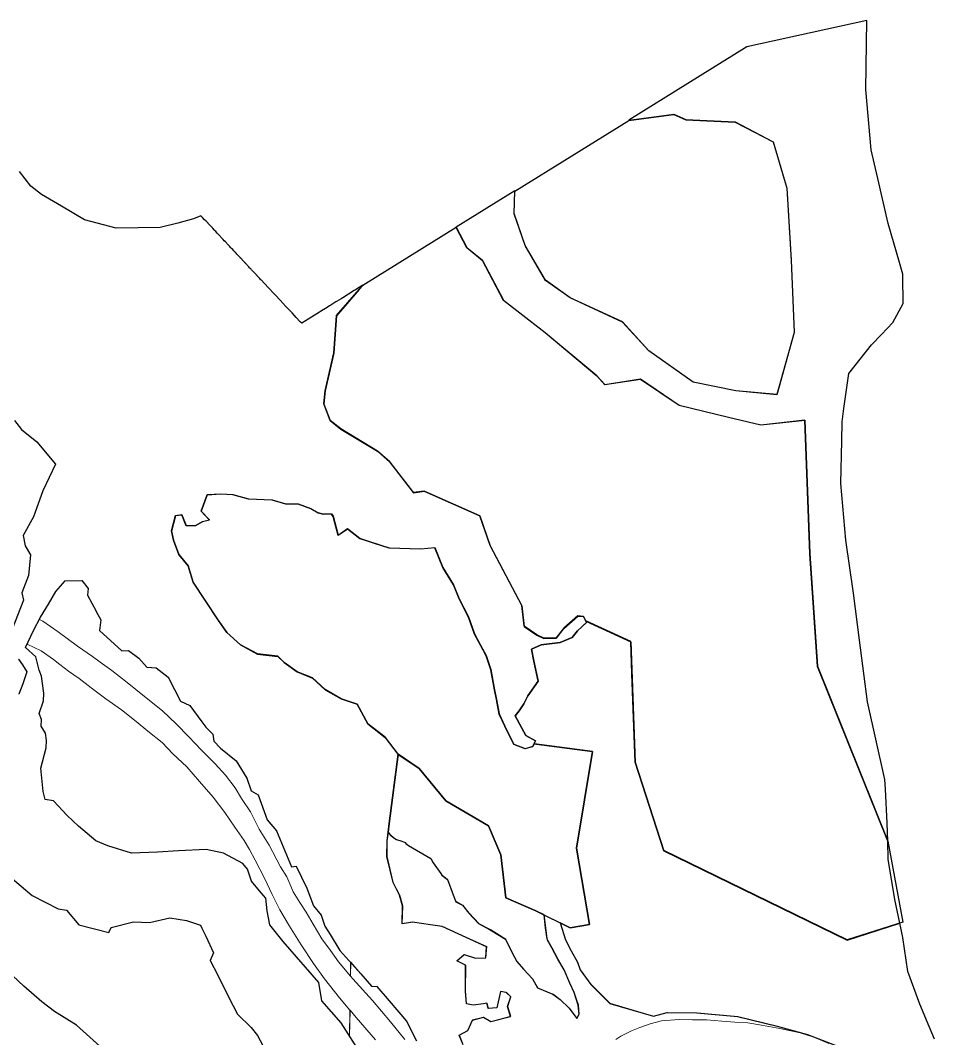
# Model space of a CAD drawing. Header units: millimetres. Extents: x 234550 to 240984, y 469077 to 474234.
# Drawn here: x 238610.5 to 238867.4, y 473374.4 to 473660.4 of the extents above; entities that cross this region are included whole.
import ezdxf

# ---------------------------------------------------------------- set-up
doc = ezdxf.new("R2010")
doc.units = ezdxf.units.MM
doc.layers.add('_proposed OS-2 _hatch', color=83, linetype='Continuous', lineweight=0)
doc.layers.add('E1', color=108, linetype='Continuous', lineweight=30)
doc.layers.add('Service-S2', color=192, linetype='Continuous')

msp = doc.modelspace()

# ---------------------------------------------------------------- linework, layer by layer
at = {"layer": '_proposed OS-2 _hatch'}
for points in [[(238653.85, 473472.44), (238652.08, 473475.9), (238648.64, 473478.54), (238646.02, 473478.74), (238643.76, 473481.2), (238640.9, 473483.4), (238639.02, 473483.33), (238632.74, 473488.96), (238633.08, 473491.97), (238631.78, 473494.37), (238631.77, 473494.39), (238629.33, 473498.92), (238629.54, 473500.83), (238627.76, 473503.08), (238623.06, 473502.95), (238620.47, 473499.92), (238618.41, 473496.35), (238616.17, 473492.7), (238615.85, 473492.09), (238616.85, 473491.6), (238621.15, 473488.64), (238626.6, 473484.64), (238630.74, 473481.73), (238632.91, 473480.07), (238636.21, 473477.78), (238640.49, 473474.35), (238645.38, 473470.5), (238650.4, 473466.4), (238654.26, 473462.81), (238657.82, 473459.15), (238661.44, 473455.41), (238665.28, 473451.52), (238668.15, 473448.39), (238670.83, 473444.78), (238672.62, 473441.8), (238675.18, 473438.05), (238677.65, 473433.22), (238680.39, 473428.69), (238683.58, 473422.64), (238685.34, 473419.81), (238686.53, 473417.15), (238687.19, 473415.58), (238689.05, 473412.59), (238690.83, 473409.87), (238692.77, 473406.47), (238695.2, 473402.35), (238697.63, 473399.13), (238699.91, 473395.91), (238703.23, 473391.88), (238703.29, 473395.81), (238702.84, 473396.32), (238700.25, 473399.08), (238697.59, 473403.58), (238696.02, 473405.98), (238695.01, 473409.03), (238692.83, 473411.66), (238691.03, 473416.62), (238688.03, 473422.85), (238686.71, 473422.6), (238682.44, 473432.75), (238679.85, 473435.82), (238677.33, 473442.83), (238675.38, 473443.96), (238674.11, 473447.57), (238671.15, 473452.35), (238666.74, 473455.99), (238664.83, 473457.88), (238664.57, 473459.87), (238662.59, 473461.87), (238661.47, 473463.38), (238658.11, 473467.91), (238655.47, 473469.14)], [(238660.86, 473446.59), (238657.26, 473450.68), (238653.35, 473454.36), (238650.33, 473457.57), (238646.33, 473460.71), (238643.08, 473463.46), (238638.91, 473466.76), (238634.56, 473469.84), (238630.38, 473472.91), (238626.99, 473475.49), (238624.06, 473477.59), (238621.58, 473479.46), (238619.86, 473480.88), (238616.4, 473483.27), (238612.4, 473485.17), (238611.97, 473484.26), (238614.85, 473481.59), (238615.84, 473477.89), (238616.42, 473476.13), (238617.1, 473471.41), (238616.97, 473469.22), (238615.76, 473465.66), (238616.45, 473464), (238616.33, 473462.12), (238617.59, 473460.2), (238617.85, 473458.14), (238617.73, 473456.07), (238616.29, 473450.37), (238616.95, 473443.77), (238617.51, 473441.52), (238619.81, 473441.2), (238623.68, 473437.03), (238626.88, 473434.08), (238631.69, 473429.96), (238635.08, 473428.54), (238641.78, 473426.43), (238649.02, 473426.7), (238654.91, 473427.08), (238662.73, 473427.51), (238667.62, 473426.47), (238672.99, 473423.56), (238674.36, 473421.94), (238675.49, 473418.64), (238678.15, 473415.34), (238679.45, 473413.86), (238679.88, 473410.24), (238680.61, 473406.34), (238684.31, 473401.66), (238694.32, 473390.12), (238695.18, 473385.02), (238700.62, 473378.79), (238702.97, 473375.08), (238703.08, 473382.33), (238700.18, 473385.8), (238695.92, 473391.19), (238692.85, 473395.44), (238689.38, 473400.67), (238686.15, 473405.95), (238683.39, 473410.51), (238681.23, 473414.85), (238679.06, 473419.47), (238676.44, 473424.52), (238674.93, 473427.47), (238673.39, 473430.01), (238670.8, 473433.76), (238667.94, 473437.86), (238664.65, 473442.17)]]:
    msp.add_lwpolyline(points, close=True, dxfattribs=at)
for points in [[(238610.08, 473471.08), (238611.24, 473474), (238612.38, 473477.41), (238611.15, 473479.4), (238609.99, 473480.98)], [(238839.97, 473372.33), (238831.71, 473375.53), (238823.21, 473377.85), (238812.06, 473380.61), (238800.63, 473381.59), (238792.31, 473381.67), (238788.38, 473380.71), (238776.16, 473384.28), (238770.87, 473389.58), (238767.84, 473393.67), (238767.04, 473395.85), (238765.26, 473399.05), (238763.7, 473402.13), (238762.26, 473406.87), (238757.69, 473409.12), (238758.11, 473405.51), (238758.54, 473402.4), (238758.67, 473402.05), (238759.91, 473399.88), (238761.57, 473396.68), (238763.31, 473393.69), (238764.92, 473389.97), (238766.12, 473387.32), (238767.3, 473383.82), (238767.54, 473381.25), (238766.88, 473380.01), (238764.7, 473382.95), (238762.2, 473385.34), (238760.16, 473386.87), (238755.88, 473388.66), (238754.41, 473391.17), (238751.9, 473393.87), (238750.01, 473396.07), (238748.74, 473398.52), (238746.89, 473402.33), (238742.58, 473404.98), (238739.31, 473406.68), (238736.56, 473409.65), (238734.73, 473411.83), (238732.95, 473412.84), (238732.14, 473414.72), (238730.53, 473419.09), (238729, 473420.32), (238728.72, 473420.78), (238726.55, 473423.76), (238726.51, 473423.8), (238725.95, 473424.8), (238725.84, 473424.95), (238719.59, 473428.63), (238718.84, 473429.17), (238718.66, 473429.44), (238717.76, 473429.87), (238716.27, 473430.34), (238715.44, 473430.78), (238714.47, 473431.59), (238713.9, 473432.39), (238713.59, 473429.96), (238713.56, 473425.5), (238715.27, 473418.19), (238717.12, 473414.7), (238717.96, 473411.66), (238717.78, 473406.61), (238720.74, 473407.07), (238725.77, 473406.38), (238729.08, 473405.87), (238741.56, 473400.2), (238741.3, 473397.09), (238738.43, 473396.99), (238735.23, 473397.96), (238733.2, 473396.21), (238735.62, 473395), (238735.6, 473387.75), (238735.87, 473384.12), (238737.72, 473383.81), (238740.67, 473384.11), (238741.61, 473384.29), (238742, 473382.83), (238744.45, 473383.07), (238745.41, 473387.61), (238747.05, 473387.33), (238748.31, 473386.1), (238747.45, 473383.42), (238748.28, 473380.63), (238742.75, 473379.22), (238740.65, 473380.44), (238737.54, 473379.6), (238736.24, 473376.64), (238733.85, 473375.33), (238734.95, 473372.67)], [(238679.29, 473371.19), (238677.13, 473375.29), (238675.39, 473377.51), (238671.5, 473381.21), (238669.11, 473385.96), (238665.95, 473392.17), (238663.85, 473396.32), (238664.73, 473398.49), (238662.59, 473403.12), (238661.52, 473405.43), (238661.15, 473406.28), (238657.2, 473407.56), (238652.49, 473408.34), (238646.78, 473406.96), (238642.3, 473407.21), (238636, 473405.61), (238635.37, 473404.19), (238626.92, 473406.34), (238623.5, 473410.44), (238621.13, 473410.78), (238613.85, 473414.55), (238607.63, 473419.84)], [(238721.88, 473373.72), (238719.09, 473379.28), (238714.18, 473384.98), (238710.69, 473389), (238709.21, 473389.09), (238706.18, 473392.55), (238703.34, 473395.82), (238703.28, 473391.89), (238703.9, 473391.13), (238709.46, 473385.08), (238714.53, 473379.11), (238718.48, 473374.08)], [(238606.78, 473393.49), (238611.45, 473389.09), (238616.59, 473384.67), (238620.09, 473382.01), (238626.31, 473378.16), (238633.82, 473371.44)], [(238710.26, 473374), (238704.85, 473380.28), (238703.13, 473382.34), (238703.02, 473375.09), (238706.36, 473369.8)], [(238777.83, 473374.11), (238779.17, 473375.09), (238779.59, 473375.26), (238782.17, 473376.58), (238784.54, 473377.52), (238787.42, 473378.55), (238790.61, 473379.4), (238795.6, 473379.72), (238799.32, 473379.67), (238803.24, 473379.62), (238807.61, 473379.28), (238811.24, 473379.01), (238814.91, 473378.82), (238818.77, 473378.16), (238823.83, 473377.22), (238829.6, 473375.98), (238833.43, 473374.75), (238837.65, 473373.03)]]:
    msp.add_lwpolyline(points, dxfattribs=at)
at = {"layer": '_proposed OS-2 _hatch', "elevation": 0}
for points in [[(238839.97, 473372.33), (238831.71, 473375.53), (238823.21, 473377.85), (238812.06, 473380.61), (238800.63, 473381.59), (238792.31, 473381.67), (238788.38, 473380.71), (238776.16, 473384.28), (238770.87, 473389.58), (238767.84, 473393.67), (238767.04, 473395.85), (238765.26, 473399.05), (238763.7, 473402.13), (238762.26, 473406.87), (238757.69, 473409.12), (238758.11, 473405.51), (238758.54, 473402.4), (238758.67, 473402.05), (238759.91, 473399.88), (238761.57, 473396.68), (238763.31, 473393.69), (238764.92, 473389.97), (238766.12, 473387.32), (238767.3, 473383.82), (238767.54, 473381.25), (238766.88, 473380.01), (238764.7, 473382.95), (238762.2, 473385.34), (238760.16, 473386.87), (238755.88, 473388.66), (238754.41, 473391.17), (238751.9, 473393.87), (238750.01, 473396.07), (238748.74, 473398.52), (238746.89, 473402.33), (238742.58, 473404.98), (238739.31, 473406.68), (238736.56, 473409.65), (238734.73, 473411.83), (238732.95, 473412.84), (238732.14, 473414.72), (238730.53, 473419.09), (238729, 473420.32), (238728.72, 473420.78), (238726.55, 473423.76), (238726.51, 473423.8), (238725.95, 473424.8), (238725.84, 473424.95), (238719.59, 473428.63), (238718.84, 473429.17), (238718.66, 473429.44), (238717.76, 473429.87), (238716.27, 473430.34), (238715.44, 473430.78), (238714.47, 473431.59), (238713.9, 473432.39), (238713.59, 473429.96), (238713.56, 473425.5), (238715.27, 473418.19), (238717.12, 473414.7), (238717.96, 473411.66), (238717.78, 473406.61), (238720.74, 473407.07), (238725.77, 473406.38), (238729.08, 473405.87), (238741.56, 473400.2), (238741.3, 473397.09), (238738.43, 473396.99), (238735.23, 473397.96), (238733.2, 473396.21), (238735.62, 473395), (238735.6, 473387.75), (238735.87, 473384.12), (238737.72, 473383.81), (238740.67, 473384.11), (238741.61, 473384.29), (238742, 473382.83), (238744.45, 473383.07), (238745.41, 473387.61), (238747.05, 473387.33), (238748.31, 473386.1), (238747.45, 473383.42), (238748.28, 473380.63), (238742.75, 473379.22), (238740.65, 473380.44), (238737.54, 473379.6), (238736.24, 473376.64), (238733.85, 473375.33), (238734.95, 473372.67)], [(238721.88, 473373.72), (238719.09, 473379.28), (238714.18, 473384.98), (238710.69, 473389), (238709.21, 473389.09), (238706.18, 473392.55), (238703.34, 473395.82), (238703.28, 473391.89), (238703.9, 473391.13), (238709.46, 473385.08), (238714.53, 473379.11), (238718.48, 473374.08)], [(238710.26, 473374), (238704.85, 473380.28), (238703.13, 473382.34), (238703.02, 473375.09), (238706.36, 473369.8)], [(238777.83, 473374.11), (238779.17, 473375.09), (238779.59, 473375.26), (238782.17, 473376.58), (238784.54, 473377.52), (238787.42, 473378.55), (238790.61, 473379.4), (238795.6, 473379.72), (238799.32, 473379.67), (238803.24, 473379.62), (238807.61, 473379.28), (238811.24, 473379.01), (238814.91, 473378.82), (238818.77, 473378.16), (238823.83, 473377.22), (238829.6, 473375.98), (238833.43, 473374.75), (238837.65, 473373.03)]]:
    msp.add_lwpolyline(points, dxfattribs=at)
at = {"layer": 'E1'}
for points in [[(238858.54, 473580.88), (238858.41, 473588.4), (238858.39, 473589.07), (238857.45, 473592.37), (238854.28, 473603.32), (238851.42, 473615.97), (238849.58, 473623.98), (238848, 473640.93), (238848.32, 473660.37), (238814.57, 473652.93), (238781.41, 473632.35), (238794.08, 473634), (238797.49, 473632.5), (238811.34, 473631.87), (238822.01, 473626.3), (238825.88, 473613.27), (238827.04, 473593), (238827.86, 473572.73), (238823, 473555.27), (238811.47, 473556.35), (238799.56, 473558.76), (238787.12, 473567.57), (238779.69, 473575.69), (238764.98, 473582.48), (238758.05, 473587.4), (238752.34, 473597.18), (238749.26, 473606.11), (238749.39, 473612.48), (238732.91, 473602.25), (238735.9, 473596.53), (238740.38, 473592.96), (238746.28, 473581.74), (238757.93, 473572.66), (238772.47, 473560.55), (238774.68, 473558.05), (238784.69, 473559.6), (238795.62, 473552.3), (238809.44, 473548.89), (238818.54, 473546.77), (238830.92, 473548.09), (238832.28, 473510.61), (238834.44, 473478.94), (238854.19, 473429.85), (238854.03, 473434.92), (238853.55, 473444.48), (238853.4, 473447.13), (238848.55, 473468.97), (238846.28, 473486.25), (238844.6, 473499.44), (238842.43, 473514.4), (238841.05, 473530.25), (238841.27, 473542.32), (238841.35, 473547.57), (238841.89, 473551.31), (238843.26, 473561.16), (238849.63, 473569.24), (238852.48, 473572.15), (238855.66, 473575.47)], [(238757.64, 473409.11), (238755.33, 473410.25), (238746.91, 473413.87), (238745.52, 473426.03), (238742.05, 473434.1), (238730.06, 473441.2), (238722.59, 473450.23), (238716.63, 473454.22), (238714.16, 473434.82), (238713.85, 473432.38), (238714.42, 473431.58), (238715.39, 473430.77), (238716.23, 473430.33), (238717.71, 473429.86), (238718.61, 473429.43), (238718.79, 473429.16), (238719.54, 473428.62), (238725.79, 473424.94), (238725.9, 473424.79), (238726.46, 473423.78), (238726.5, 473423.75), (238728.67, 473420.77), (238728.96, 473420.31), (238730.48, 473419.07), (238732.09, 473414.71), (238732.9, 473412.83), (238734.68, 473411.82), (238736.51, 473409.64), (238739.26, 473406.67), (238742.53, 473404.97), (238746.85, 473402.32), (238748.69, 473398.51), (238749.97, 473396.06), (238751.85, 473393.86), (238754.36, 473391.15), (238755.83, 473388.65), (238760.11, 473386.85), (238762.16, 473385.33), (238764.66, 473382.94), (238766.83, 473380), (238767.49, 473381.24), (238767.25, 473383.81), (238766.07, 473387.31), (238764.87, 473389.96), (238763.26, 473393.68), (238761.52, 473396.67), (238759.86, 473399.87), (238758.62, 473402.04), (238758.49, 473402.39), (238758.07, 473405.5)]]:
    msp.add_lwpolyline(points, close=True, dxfattribs=at)
for points in [[(238734.91, 473372.66), (238733.81, 473375.32), (238736.19, 473376.63), (238737.49, 473379.59), (238740.6, 473380.43), (238742.7, 473379.21), (238748.24, 473380.61), (238747.41, 473383.41), (238748.27, 473386.09), (238747.01, 473387.32), (238745.36, 473387.6), (238744.4, 473383.06), (238741.95, 473382.81), (238741.56, 473384.28), (238740.62, 473384.1), (238737.68, 473383.8), (238735.82, 473384.11), (238735.55, 473387.74), (238735.57, 473394.99), (238733.15, 473396.2), (238735.18, 473397.95), (238738.39, 473396.98), (238741.25, 473397.07), (238741.51, 473400.19), (238729.04, 473405.86), (238725.72, 473406.36), (238720.7, 473407.05), (238717.74, 473406.6), (238717.91, 473411.65), (238717.07, 473414.69), (238715.22, 473418.18), (238713.51, 473425.49), (238713.54, 473429.95), (238714.16, 473434.82), (238716.63, 473454.27), (238713.03, 473459.04), (238708.17, 473462.82), (238705.1, 473468.35), (238700.61, 473469.83), (238696.11, 473472.43), (238692.55, 473475.69), (238688.26, 473477.43), (238684.67, 473480.04), (238682.85, 473481.78), (238677.14, 473482.41), (238672.34, 473485.01), (238668.55, 473488.46), (238665.95, 473492.07), (238659.03, 473502.55), (238657.7, 473507.2), (238654.99, 473510.39), (238653.49, 473514.39), (238652.96, 473516.99), (238654.12, 473521.31), (238655.89, 473521.53), (238657.06, 473518.49), (238659.69, 473518.47), (238661.71, 473519.58), (238663.63, 473520.05), (238661.33, 473522.56), (238663.01, 473527.15), (238666.88, 473527.35), (238670.22, 473527.16), (238674.63, 473525.96), (238681.23, 473525.68), (238685.07, 473524.54), (238688.54, 473524.59), (238692.14, 473523.25), (238694.22, 473522.08), (238695.56, 473521.71), (238697.94, 473521.73), (238698.38, 473521.11), (238699.78, 473515.77), (238702.43, 473517.59), (238705.9, 473514.85), (238714.12, 473512.23), (238723, 473511.92), (238727, 473512.3), (238729.21, 473506.74), (238732.18, 473501.86), (238733.76, 473497.94), (238733.77, 473497.94), (238736.39, 473492.81), (238738.14, 473488.02), (238739.81, 473484.9), (238741.4, 473481.96), (238742.71, 473478.02), (238743.74, 473472.38), (238744.28, 473469.63), (238745.01, 473465.57), (238746.66, 473462.16), (238749.17, 473457.04), (238752.36, 473455.84), (238754.44, 473456.46), (238755.23, 473458), (238752.5, 473459.48), (238749.55, 473465), (238750.69, 473466.46), (238751.98, 473468.36), (238753.04, 473470.61), (238755.94, 473474.81), (238754.75, 473480.41), (238754.12, 473483.72), (238756.86, 473485.02), (238762.12, 473485.63), (238765.49, 473487.08), (238767.04, 473488.91), (238769.58, 473491.26), (238768.76, 473492.97), (238767.12, 473493.13), (238763.23, 473489.65), (238761.01, 473486.88), (238757.55, 473486.83), (238755.62, 473487.77), (238752.04, 473490.22), (238751.36, 473495.98), (238742.49, 473512.87), (238742.48, 473512.87), (238739.57, 473521.25), (238723.93, 473528.18), (238720.92, 473527.77), (238714.32, 473536.38), (238710.81, 473539.41), (238700.52, 473545.65), (238697.52, 473548), (238695.79, 473552.66), (238696.11, 473556.36), (238698.62, 473566.96), (238699.33, 473577.43), (238705.74, 473584.81), (238706.73, 473585.97), (238704.7, 473584.71), (238704.33, 473584.48), (238701.12, 473582.48), (238700.66, 473582.2), (238699.37, 473581.4), (238699.16, 473581.27), (238697.69, 473580.36), (238697.39, 473580.17), (238696.71, 473579.75), (238695.75, 473579.15), (238695.62, 473579.07), (238693.84, 473577.97), (238693.02, 473577.46), (238692.34, 473577.04), (238691.06, 473576.24), (238690.84, 473576.1), (238689.55, 473575.31), (238689.16, 473575.73), (238688.01, 473576.96), (238686.85, 473578.19), (238685.42, 473579.71), (238685.4, 473579.73), (238683.98, 473581.25), (238683.87, 473581.37), (238681.78, 473583.59), (238680.24, 473585.23), (238679.09, 473586.46), (238679.02, 473586.53), (238678.22, 473587.39), (238678.08, 473587.54), (238677.66, 473587.99), (238677.39, 473588.27), (238677.15, 473588.53), (238677.15, 473588.53), (238677.12, 473588.56), (238677.03, 473588.66), (238677.01, 473588.68), (238676.89, 473588.81), (238676.73, 473588.98), (238676.64, 473589.08), (238676.45, 473589.28), (238676.38, 473589.35), (238676.37, 473589.36), (238676.1, 473589.65), (238676.09, 473589.66), (238676.05, 473589.7), (238676.04, 473589.71), (238676, 473589.75), (238675.96, 473589.8), (238675.75, 473590.03), (238675.49, 473590.3), (238675.34, 473590.46), (238675.24, 473590.57), (238675.18, 473590.62), (238675.09, 473590.72), (238675.05, 473590.77), (238674.93, 473590.89), (238674.72, 473591.11), (238674.72, 473591.12), (238674.54, 473591.31), (238674.34, 473591.52), (238674.21, 473591.66), (238674.1, 473591.78), (238674.02, 473591.86), (238673.88, 473592.02), (238673.75, 473592.16), (238673.62, 473592.29), (238673.53, 473592.38), (238673.53, 473592.39), (238673.28, 473592.65), (238673.12, 473592.82), (238672.93, 473593.02), (238672.88, 473593.08), (238672.85, 473593.11), (238672.69, 473593.28), (238672.52, 473593.46), (238672.47, 473593.51), (238672.47, 473593.52), (238672.43, 473593.56), (238672.38, 473593.61), (238672.35, 473593.65), (238672.09, 473593.92), (238671.9, 473594.13), (238671.61, 473594.43), (238671.32, 473594.75), (238671.1, 473594.97), (238671.07, 473595), (238670.92, 473595.17), (238670.88, 473595.21), (238670.74, 473595.36), (238670.73, 473595.37), (238670.44, 473595.67), (238670.16, 473595.98), (238669.86, 473596.3), (238669.83, 473596.33), (238669.57, 473596.61), (238669.32, 473596.88), (238669.25, 473596.94), (238669.18, 473597.02), (238669.15, 473597.05), (238669.15, 473597.05), (238669.11, 473597.1), (238668.98, 473597.23), (238668.98, 473597.23), (238668.52, 473597.72), (238668.52, 473597.72), (238668.41, 473597.85), (238668.1, 473598.17), (238667.81, 473598.48), (238667.45, 473598.87), (238667.42, 473598.89), (238667.23, 473599.1), (238666.86, 473599.49), (238666.72, 473599.64), (238666.29, 473600.1), (238665.85, 473600.57), (238665.41, 473601.04), (238665, 473601.48), (238664.98, 473601.5), (238664.54, 473601.97), (238664.1, 473602.43), (238663.67, 473602.9), (238663.66, 473602.91), (238663.65, 473602.91), (238663.23, 473603.36), (238663.23, 473603.37), (238662.69, 473603.93), (238662.69, 473603.94), (238662.68, 473603.95), (238662.27, 473604.38), (238661.71, 473604.98), (238661.22, 473605.5), (238659.16, 473604.62), (238654.74, 473603.39), (238649.8, 473602.24), (238637.46, 473601.99), (238628.5, 473604.31), (238622.11, 473608.22), (238616.48, 473611.45), (238613.5, 473613.8), (238610.27, 473617.88)], [(238608.84, 473548.03), (238610.81, 473545.47), (238615.12, 473541.99), (238620.41, 473535.72), (238616.84, 473528.24), (238614.23, 473520.9), (238611.32, 473515.64), (238611.85, 473512.8), (238613.33, 473510.28), (238612.82, 473504.49), (238610.97, 473499.58), (238611.39, 473497.53), (238608.17, 473489.36)], [(238706.31, 473369.79), (238700.62, 473378.79), (238695.18, 473385.02), (238694.32, 473390.12), (238684.31, 473401.66), (238680.61, 473406.34), (238679.88, 473410.24), (238679.45, 473413.86), (238678.15, 473415.34), (238675.49, 473418.64), (238674.36, 473421.94), (238672.99, 473423.56), (238667.62, 473426.47), (238662.73, 473427.51), (238654.91, 473427.08), (238649.02, 473426.7), (238641.78, 473426.43), (238635.08, 473428.54), (238631.69, 473429.96), (238626.88, 473434.08), (238623.68, 473437.03), (238619.81, 473441.2), (238617.51, 473441.52), (238616.95, 473443.77), (238616.29, 473450.37), (238617.73, 473456.07), (238617.85, 473458.14), (238617.59, 473460.2), (238616.33, 473462.12), (238616.45, 473464), (238615.76, 473465.66), (238616.97, 473469.22), (238617.1, 473471.41), (238616.42, 473476.13), (238615.84, 473477.89), (238614.85, 473481.59), (238611.97, 473484.26), (238614.24, 473489.01), (238616.17, 473492.7), (238618.41, 473496.35), (238620.47, 473499.92), (238623.06, 473502.95), (238627.76, 473503.08), (238629.54, 473500.83), (238629.33, 473498.92), (238631.77, 473494.39), (238631.78, 473494.37), (238633.08, 473491.97), (238632.74, 473488.96), (238639.02, 473483.33), (238640.9, 473483.4), (238643.76, 473481.2), (238646.02, 473478.74), (238648.64, 473478.54), (238652.08, 473475.9), (238653.85, 473472.44), (238655.47, 473469.14), (238658.11, 473467.91), (238661.47, 473463.38), (238662.59, 473461.87), (238664.57, 473459.87), (238664.83, 473457.88), (238666.74, 473455.99), (238671.15, 473452.35), (238674.11, 473447.57), (238675.38, 473443.96), (238677.33, 473442.83), (238679.85, 473435.82), (238682.44, 473432.75), (238686.71, 473422.6), (238688.03, 473422.85), (238691.03, 473416.62), (238692.83, 473411.66), (238695.01, 473409.03), (238696.02, 473405.98), (238697.59, 473403.58), (238700.25, 473399.08), (238702.84, 473396.32), (238706.13, 473392.54), (238709.17, 473389.08), (238710.65, 473388.99), (238714.13, 473384.96), (238719.04, 473379.27), (238721.83, 473373.71)], [(238867.37, 473374.19), (238865.86, 473377.76), (238863.16, 473384.03), (238859.88, 473393.25), (238858.4, 473402.77), (238857.58, 473406.79), (238842.81, 473402.04), (238810.01, 473418.01), (238791.3, 473427.13), (238783.27, 473452.02), (238782.34, 473476.82), (238782, 473485.83), (238769.77, 473491.44), (238767.04, 473488.91), (238765.49, 473487.08), (238762.12, 473485.63), (238756.86, 473485.02), (238754.12, 473483.72), (238754.75, 473480.41), (238755.94, 473474.81), (238753.04, 473470.61), (238751.98, 473468.36), (238750.69, 473466.46), (238749.55, 473465), (238752.5, 473459.48), (238755.23, 473458), (238754.8, 473457.18), (238771.21, 473455.01), (238766.71, 473427.83), (238770.43, 473406.45), (238764.97, 473405.5), (238762.21, 473406.86), (238763.65, 473402.12), (238765.21, 473399.04), (238766.99, 473395.84), (238767.79, 473393.66), (238770.82, 473389.57), (238776.11, 473384.27), (238788.34, 473380.7), (238792.27, 473381.66), (238800.58, 473381.58), (238812.01, 473380.6), (238823.16, 473377.84), (238831.66, 473375.51), (238839.92, 473372.32)], [(238609.99, 473480.98), (238611.15, 473479.4), (238612.38, 473477.41), (238611.24, 473474), (238610.08, 473471.08)], [(238607.63, 473419.84), (238613.85, 473414.55), (238621.13, 473410.78), (238623.5, 473410.44), (238626.92, 473406.34), (238635.37, 473404.19), (238636, 473405.61), (238642.3, 473407.21), (238646.78, 473406.96), (238652.49, 473408.34), (238657.2, 473407.56), (238661.15, 473406.28), (238661.52, 473405.43), (238662.59, 473403.12), (238664.73, 473398.49), (238663.85, 473396.32), (238665.95, 473392.17), (238669.11, 473385.96), (238671.5, 473381.21), (238675.39, 473377.51), (238677.13, 473375.29), (238679.29, 473371.19)], [(238633.82, 473371.44), (238626.31, 473378.16), (238620.09, 473382.01), (238616.59, 473384.67), (238611.45, 473389.09), (238606.78, 473393.49)]]:
    msp.add_lwpolyline(points, dxfattribs=at)
at = {"layer": 'Service-S2', "transparency": 33554633}
for points in [[(238781.41, 473632.29), (238794.08, 473633.94), (238797.49, 473632.44), (238811.34, 473631.81), (238822.01, 473626.24), (238825.88, 473613.21), (238827.04, 473592.94), (238827.86, 473572.67), (238823, 473555.22), (238811.47, 473556.3), (238799.56, 473558.71), (238787.12, 473567.51), (238779.69, 473575.63), (238764.98, 473582.42), (238758.05, 473587.34), (238752.34, 473597.13), (238749.26, 473606.05), (238749.39, 473612.42)], [(238832.28, 473510.55), (238830.92, 473548.04), (238818.54, 473546.71), (238809.44, 473548.83), (238795.61, 473552.24), (238784.69, 473559.55), (238774.68, 473557.99), (238772.47, 473560.49), (238757.93, 473572.6), (238746.28, 473581.69), (238740.38, 473592.9), (238735.9, 473596.47), (238732.93, 473602.15), (238706.7, 473585.88), (238705.73, 473584.75), (238699.33, 473577.37), (238698.62, 473566.9), (238696.11, 473556.3), (238695.79, 473552.6), (238697.52, 473547.94), (238700.52, 473545.59), (238710.81, 473539.35), (238714.32, 473536.32), (238720.92, 473527.71), (238723.93, 473528.12), (238739.57, 473521.19), (238742.48, 473512.82), (238751.36, 473495.92), (238752.04, 473490.16), (238755.62, 473487.72), (238757.55, 473486.77), (238761.01, 473486.82), (238763.23, 473489.59), (238767.12, 473493.07), (238768.76, 473492.91), (238769.38, 473491.62), (238782, 473485.83), (238782.34, 473476.82), (238783.27, 473452.02), (238791.3, 473427.13), (238810.01, 473418.01), (238842.81, 473402.04), (238857.57, 473406.79), (238856.22, 473413.48), (238854.33, 473424.78), (238854.18, 473429.79), (238834.44, 473478.88)], [(238742.71, 473477.97), (238741.4, 473481.9), (238739.81, 473484.84), (238738.14, 473487.96), (238736.39, 473492.75), (238733.76, 473497.88), (238732.18, 473501.81), (238729.21, 473506.69), (238727, 473512.24), (238723, 473511.86), (238714.12, 473512.17), (238710.01, 473513.48), (238705.89, 473514.8), (238702.43, 473517.53), (238699.78, 473515.71), (238698.38, 473521.05), (238697.94, 473521.68), (238695.56, 473521.65), (238694.22, 473522.02), (238692.14, 473523.19), (238688.54, 473524.53), (238685.07, 473524.48), (238681.23, 473525.62), (238674.63, 473525.9), (238670.22, 473527.1), (238666.88, 473527.3), (238663.01, 473527.1), (238661.33, 473522.5), (238663.62, 473519.99), (238661.7, 473519.52), (238659.69, 473518.41), (238657.05, 473518.43), (238655.89, 473521.47), (238654.11, 473521.25), (238652.96, 473516.93), (238653.49, 473514.33), (238654.99, 473510.34), (238657.7, 473507.15), (238659.03, 473502.49), (238665.95, 473492.01), (238668.55, 473488.41), (238672.34, 473484.96), (238677.14, 473482.35), (238682.85, 473481.72), (238684.67, 473479.98), (238688.26, 473477.37), (238692.55, 473475.63), (238696.11, 473472.38), (238700.61, 473469.77), (238705.1, 473468.3), (238708.17, 473462.76), (238713.03, 473458.98), (238716.63, 473454.21), (238722.59, 473450.23), (238730.06, 473441.2), (238742.05, 473434.1), (238745.52, 473426.03), (238746.91, 473413.87), (238755.33, 473410.25), (238764.97, 473405.5), (238770.43, 473406.45), (238766.71, 473427.83), (238771.21, 473455.01), (238754.83, 473457.18), (238754.44, 473456.41), (238752.36, 473455.78), (238749.17, 473456.98), (238746.65, 473462.11), (238745.01, 473465.51), (238744.28, 473469.58), (238743.74, 473472.32)]]:
    msp.add_lwpolyline(points, close=True, dxfattribs=at)
at = {"layer": 'Service-S2'}
for points in [[(238781.41, 473632.29), (238794.08, 473633.94), (238797.49, 473632.44), (238811.34, 473631.81), (238822.01, 473626.24), (238825.88, 473613.21), (238827.04, 473592.94), (238827.86, 473572.67), (238823, 473555.22), (238811.47, 473556.3), (238799.56, 473558.71), (238787.12, 473567.51), (238779.69, 473575.63), (238764.98, 473582.42), (238758.05, 473587.34), (238752.34, 473597.13), (238749.26, 473606.05), (238749.39, 473612.42)], [(238832.28, 473510.55), (238830.92, 473548.04), (238818.54, 473546.71), (238809.44, 473548.83), (238795.61, 473552.24), (238784.69, 473559.55), (238774.68, 473557.99), (238772.47, 473560.49), (238757.93, 473572.6), (238746.28, 473581.69), (238740.38, 473592.9), (238735.9, 473596.47), (238732.93, 473602.15), (238706.7, 473585.88), (238705.73, 473584.75), (238699.33, 473577.37), (238698.62, 473566.9), (238696.11, 473556.3), (238695.79, 473552.6), (238697.52, 473547.94), (238700.52, 473545.59), (238710.81, 473539.35), (238714.32, 473536.32), (238720.92, 473527.71), (238723.93, 473528.12), (238739.57, 473521.19), (238742.48, 473512.82), (238751.36, 473495.92), (238752.04, 473490.16), (238755.62, 473487.72), (238757.55, 473486.77), (238761.01, 473486.82), (238763.23, 473489.59), (238767.12, 473493.07), (238768.76, 473492.91), (238769.38, 473491.62), (238782, 473485.83), (238783.27, 473452.02), (238791.3, 473427.13), (238842.81, 473402.04), (238857.57, 473406.79), (238856.22, 473413.48), (238854.33, 473424.78), (238854.18, 473429.79), (238834.44, 473478.88)], [(238742.71, 473477.97), (238741.4, 473481.9), (238739.81, 473484.84), (238738.14, 473487.96), (238736.39, 473492.75), (238733.76, 473497.88), (238732.18, 473501.81), (238729.21, 473506.69), (238727, 473512.24), (238723, 473511.86), (238714.12, 473512.17), (238705.89, 473514.8), (238702.43, 473517.53), (238699.78, 473515.71), (238698.38, 473521.05), (238697.94, 473521.68), (238695.56, 473521.65), (238694.22, 473522.02), (238692.14, 473523.19), (238688.54, 473524.53), (238685.07, 473524.48), (238681.23, 473525.62), (238674.63, 473525.9), (238670.22, 473527.1), (238666.88, 473527.3), (238663.01, 473527.1), (238661.33, 473522.5), (238663.62, 473519.99), (238661.7, 473519.52), (238659.69, 473518.41), (238657.05, 473518.43), (238655.89, 473521.47), (238654.11, 473521.25), (238652.96, 473516.93), (238653.49, 473514.33), (238654.99, 473510.34), (238657.7, 473507.15), (238659.03, 473502.49), (238665.95, 473492.01), (238668.55, 473488.41), (238672.34, 473484.96), (238677.14, 473482.35), (238682.85, 473481.72), (238684.67, 473479.98), (238688.26, 473477.37), (238692.55, 473475.63), (238696.11, 473472.38), (238700.61, 473469.77), (238705.1, 473468.3), (238708.17, 473462.76), (238713.03, 473458.98), (238716.63, 473454.21), (238722.59, 473450.23), (238730.06, 473441.2), (238742.05, 473434.1), (238745.52, 473426.03), (238746.91, 473413.87), (238755.33, 473410.25), (238764.97, 473405.5), (238770.43, 473406.45), (238766.71, 473427.83), (238771.21, 473455.01), (238754.83, 473457.18), (238754.44, 473456.41), (238752.36, 473455.78), (238749.17, 473456.98), (238746.65, 473462.11), (238745.01, 473465.51), (238744.28, 473469.58), (238743.74, 473472.32)]]:
    msp.add_lwpolyline(points, close=True, dxfattribs=at)
at = {"layer": 'Service-S2', "transparency": 33554633}
msp.add_lwpolyline([(238732.92, 473602.22), (238735.9, 473596.53), (238740.38, 473592.96), (238746.28, 473581.74), (238757.93, 473572.66), (238772.47, 473560.55), (238774.68, 473558.05), (238784.69, 473559.6), (238795.62, 473552.3), (238809.44, 473548.89), (238818.54, 473546.77), (238830.92, 473548.09), (238832.28, 473510.61), (238834.44, 473478.94), (238854.18, 473429.85), (238858.4, 473407.11), (238842.81, 473402.1), (238791.3, 473427.19), (238783.27, 473452.08), (238782.01, 473485.88), (238769.38, 473491.67)], dxfattribs=at)

doc.saveas('drawing.dxf')
